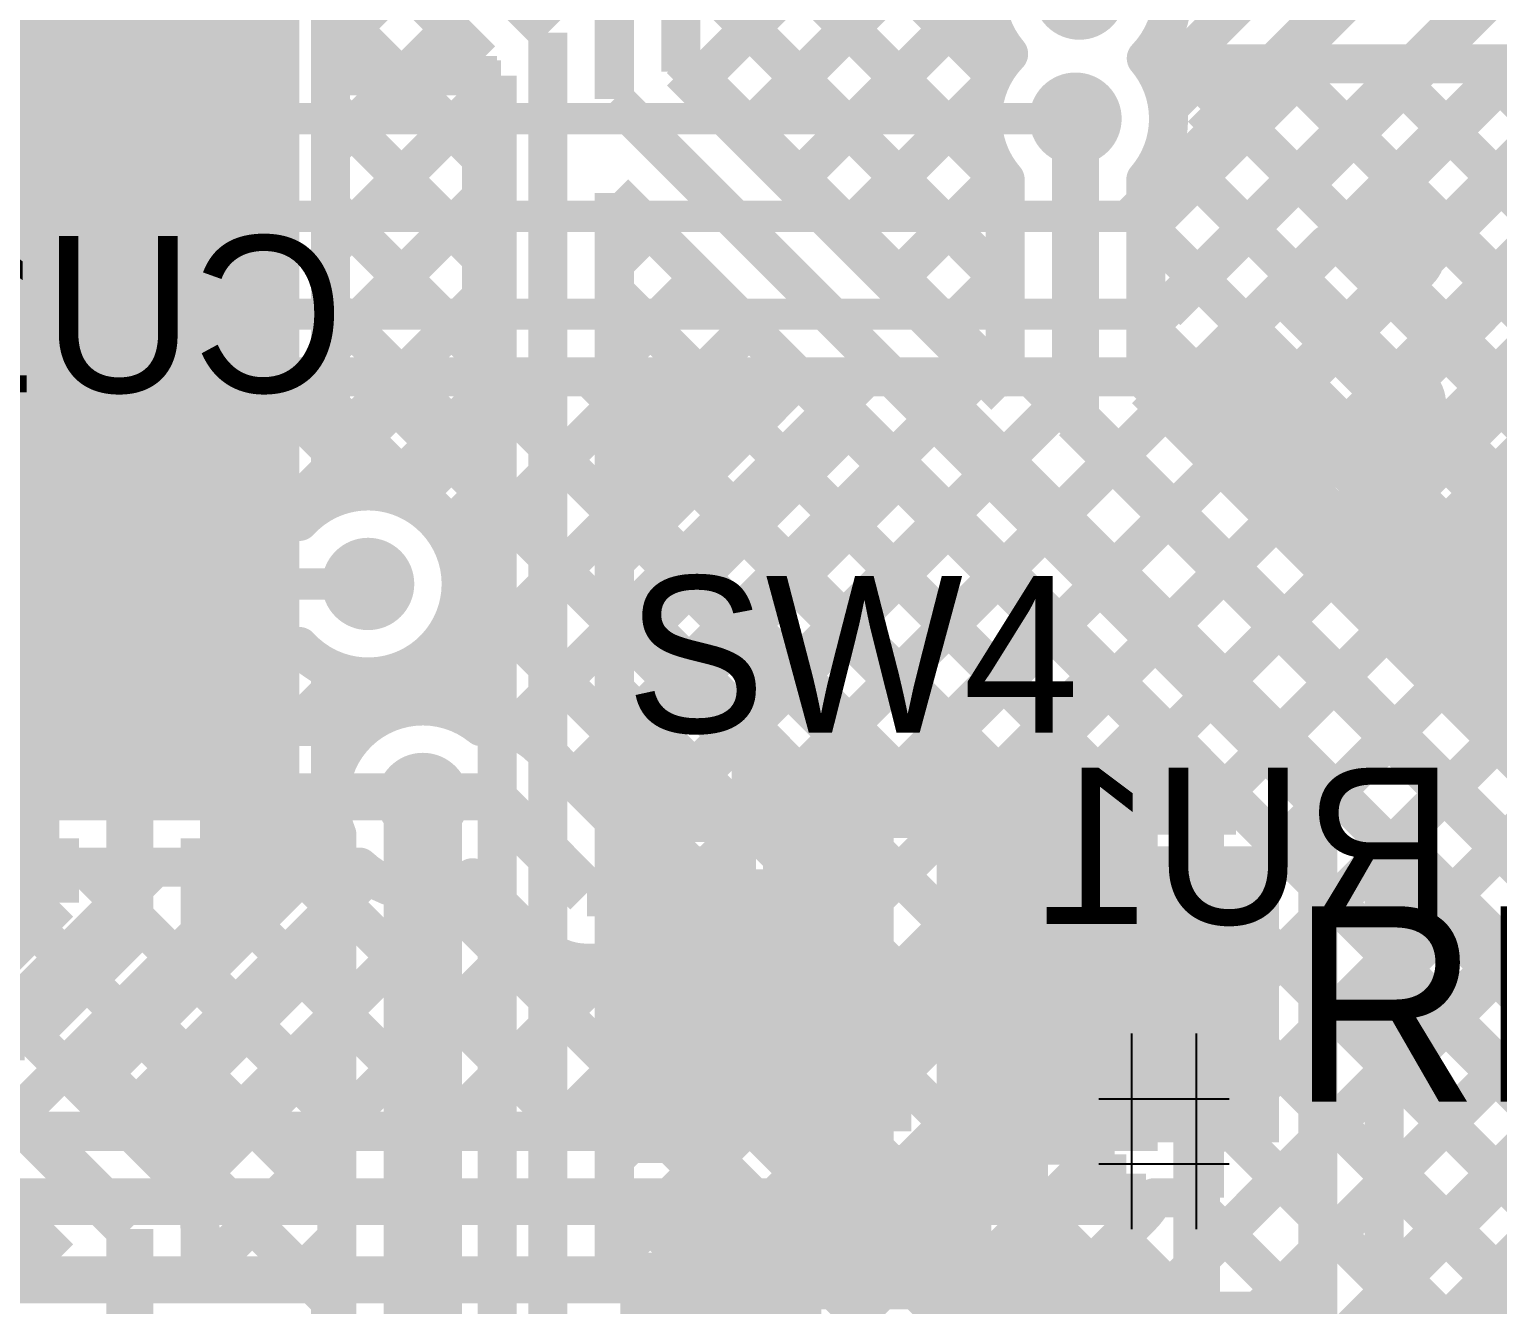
# Model space of a CAD drawing. Header units: millimetres. Extents: x 0.79 to 4.38, y 0.99 to 3.94.
# Drawn here: x 3.2013 to 3.577, y 2.2447 to 2.5708 of the extents above; entities that cross this region are included whole.
import ezdxf

# ---------------------------------------------------------------- set-up
doc = ezdxf.new("R2010")
doc.units = ezdxf.units.MM
doc.header["$MEASUREMENT"] = 0
for name, color, linetype in [('BottomLayer', 5, 'Continuous'), ('BottomOverlay', 54, 'Continuous'), ('BottomPaste', 16, 'Continuous'), ('BottomSolder', 6, 'Continuous'), ('MultiLayer', 9, 'Continuous'), ('TopLayer', 1, 'Continuous'), ('TopOverlay', 2, 'Continuous'), ('TopPaste', 8, 'Continuous'), ('TopSolder', 216, 'Continuous'), ('ViaHoleLayer', 16, 'Continuous')]:
    doc.layers.add(name, color=color, linetype=linetype)

# ---------------------------------------------------------------- blocks, each defined once
blk = doc.blocks.new('49MD_8_000_20_20_20_A_5')
at = {"layer": 'TopLayer'}
blk.add_solid([(0.0688977, -0.0393701), (0.2854331, -0.0393701), (0.0688977, 0.0393701), (0.2854331, 0.0393701)], dxfattribs=at)
at = {"layer": 'TopOverlay', "const_width": 0.01}
for points in [[(0.252, -0.05), (0.252, -0.094)], [(-0.256, -0.094), (0.252, -0.094)]]:
    blk.add_lwpolyline(points, dxfattribs=at)
at = {"layer": 'TopPaste'}
blk.add_solid([(0.0688977, -0.0393701), (0.2854331, -0.0393701), (0.0688977, 0.0393701), (0.2854331, 0.0393701)], dxfattribs=at)
at = {"layer": 'TopSolder'}
blk.add_solid([(0.0648977, -0.0433701), (0.2894331, -0.0433701), (0.0648977, 0.0433701), (0.2894331, 0.0433701)], dxfattribs=at)
blk = doc.blocks.new('B3U_1000P_19')
at = {"layer": 'TopLayer'}
for points in [[(-0.0830708, -0.0338582), (-0.0507874, -0.0338582), (-0.0830708, 0.0338582), (-0.0507874, 0.0338582)], [(0.0507875, -0.0338582), (0.0830709, -0.0338582), (0.0507875, 0.0338582), (0.0830709, 0.0338582)]]:
    blk.add_solid(points, dxfattribs=at)
at = {"layer": 'TopOverlay', "const_width": 0.01}
for points in [[(-0.053, 0.054), (0, 0.054)], [(0, 0.054), (0.052, 0.054)], [(-0.053, -0.054), (0, -0.054)], [(0, -0.054), (0.052, -0.054)]]:
    blk.add_lwpolyline(points, dxfattribs=at)
at = {"layer": 'TopPaste'}
for points in [[(-0.0830708, -0.0338582), (-0.0507874, -0.0338582), (-0.0830708, 0.0338582), (-0.0507874, 0.0338582)], [(0.0507875, -0.0338582), (0.0830709, -0.0338582), (0.0507875, 0.0338582), (0.0830709, 0.0338582)]]:
    blk.add_solid(points, dxfattribs=at)
at = {"layer": 'TopSolder'}
for points in [[(-0.0870708, -0.0378582), (-0.0467874, -0.0378582), (-0.0870708, 0.0378582), (-0.0467874, 0.0378582)], [(0.0467875, -0.0378582), (0.0870709, -0.0378582), (0.0467875, 0.0378582), (0.0870709, 0.0378582)]]:
    blk.add_solid(points, dxfattribs=at)
blk = doc.blocks.new('R__0402_B_22')
at = {"layer": 'BottomLayer'}
for points in [[(-0.0275, 0.0125), (-0.0275, -0.0125), (-0.0095, 0.0125), (-0.0095, -0.0125)], [(0.0095, 0.0125), (0.0095, -0.0125), (0.0275, 0.0125), (0.0275, -0.0125)]]:
    blk.add_solid(points, dxfattribs=at)
at = {"layer": 'BottomOverlay', "const_width": 0.01}
for points in [[(0.034, 0.019), (-0.034, 0.019)], [(-0.034, 0.019), (-0.034, -0.019)], [(0.034, 0.019), (0.034, -0.019)], [(0.034, -0.019), (-0.034, -0.019)]]:
    blk.add_lwpolyline(points, dxfattribs=at)
at = {"layer": 'BottomPaste'}
for points in [[(-0.0275, 0.0125), (-0.0275, -0.0125), (-0.0095, 0.0125), (-0.0095, -0.0125)], [(0.0095, 0.0125), (0.0095, -0.0125), (0.0275, 0.0125), (0.0275, -0.0125)]]:
    blk.add_solid(points, dxfattribs=at)
at = {"layer": 'BottomSolder'}
for points in [[(-0.0315, 0.0165), (-0.0315, -0.0165), (-0.0055, 0.0165), (-0.0055, -0.0165)], [(0.0055, 0.0165), (0.0055, -0.0165), (0.0315, 0.0165), (0.0315, -0.0165)]]:
    blk.add_solid(points, dxfattribs=at)
blk = doc.blocks.new('C___0201_B_32')
at = {"layer": 'BottomLayer'}
for points in [[(-0.0183069, -0.0072834), (-0.0076771, -0.0072834), (-0.0183069, 0.0072834), (-0.0076771, 0.0072834)], [(0.0076773, -0.0072834), (0.0183071, -0.0072834), (0.0076773, 0.0072834), (0.0183071, 0.0072834)]]:
    blk.add_solid(points, dxfattribs=at)
at = {"layer": 'BottomOverlay', "const_width": 0.01}
for points in [[(-0.025, -0.014), (-0.025, 0.014)], [(0.025, 0.014), (-0.025, 0.014)], [(0.025, -0.014), (0.025, 0.014)], [(0.025, -0.014), (-0.025, -0.014)]]:
    blk.add_lwpolyline(points, dxfattribs=at)
at = {"layer": 'BottomPaste'}
for points in [[(-0.0183069, -0.0072834), (-0.0076771, -0.0072834), (-0.0183069, 0.0072834), (-0.0076771, 0.0072834)], [(0.0076773, -0.0072834), (0.0183071, -0.0072834), (0.0076773, 0.0072834), (0.0183071, 0.0072834)]]:
    blk.add_solid(points, dxfattribs=at)
at = {"layer": 'BottomSolder'}
for points in [[(-0.0223069, -0.0112834), (-0.0036771, -0.0112834), (-0.0223069, 0.0112834), (-0.0036771, 0.0112834)], [(0.0036773, -0.0112834), (0.0223071, -0.0112834), (0.0036773, 0.0112834), (0.0223071, 0.0112834)]]:
    blk.add_solid(points, dxfattribs=at)
blk = doc.blocks.new('C__0402_B_34')
at = {"layer": 'BottomLayer'}
for points in [[(-0.0275, 0.0125), (-0.0275, -0.0125), (-0.0095, 0.0125), (-0.0095, -0.0125)], [(0.0095, 0.0125), (0.0095, -0.0125), (0.0275, 0.0125), (0.0275, -0.0125)]]:
    blk.add_solid(points, dxfattribs=at)
at = {"layer": 'BottomOverlay', "const_width": 0.01}
for points in [[(-0.034, -0.0185), (-0.034, 0.019)], [(-0.034, 0.019), (0.034, 0.019)], [(0.034, -0.0185), (0.034, 0.019)], [(-0.034, -0.0185), (0.034, -0.0185)]]:
    blk.add_lwpolyline(points, dxfattribs=at)
at = {"layer": 'BottomPaste'}
for points in [[(-0.0275, 0.0125), (-0.0275, -0.0125), (-0.0095, 0.0125), (-0.0095, -0.0125)], [(0.0095, 0.0125), (0.0095, -0.0125), (0.0275, 0.0125), (0.0275, -0.0125)]]:
    blk.add_solid(points, dxfattribs=at)
at = {"layer": 'BottomSolder'}
for points in [[(-0.0315, 0.0165), (-0.0315, -0.0165), (-0.0055, 0.0165), (-0.0055, -0.0165)], [(0.0055, 0.0165), (0.0055, -0.0165), (0.0315, 0.0165), (0.0315, -0.0165)]]:
    blk.add_solid(points, dxfattribs=at)
blk = doc.blocks.new('LED_SMT_212')
at = {"layer": 'TopLayer'}
for points in [[(-0.06, -0.03), (-0.02, -0.03), (-0.06, 0.03), (-0.02, 0.03)], [(0.02, -0.03), (0.06, -0.03), (0.02, 0.03), (0.06, 0.03)]]:
    blk.add_solid(points, dxfattribs=at)
at = {"layer": 'TopOverlay', "const_width": 0.005}
for points in [[(-0.065, -0.035), (-0.065, 0.035)], [(-0.065, 0.035), (0.065, 0.035)], [(0.065, -0.035), (0.065, 0.035)], [(-0.065, -0.035), (0.065, -0.035)]]:
    blk.add_lwpolyline(points, dxfattribs=at)
at = {"layer": 'TopOverlay'}
blk.add_solid([(0.064, -0.037), (0.1, -0.037), (0.064, 0.037), (0.1, 0.037)], dxfattribs=at)
at = {"layer": 'TopPaste'}
for points in [[(-0.06, -0.03), (-0.02, -0.03), (-0.06, 0.03), (-0.02, 0.03)], [(0.02, -0.03), (0.06, -0.03), (0.02, 0.03), (0.06, 0.03)]]:
    blk.add_solid(points, dxfattribs=at)
at = {"layer": 'TopSolder'}
for points in [[(-0.064, -0.034), (-0.016, -0.034), (-0.064, 0.034), (-0.016, 0.034)], [(0.016, -0.034), (0.064, -0.034), (0.016, 0.034), (0.064, 0.034)]]:
    blk.add_solid(points, dxfattribs=at)

msp = doc.modelspace()

# ---------------------------------------------------------------- linework, layer by layer
at = {"layer": 'BottomLayer'}
for points, const_width in [([(3.4908483, 2.5574664), (3.5574016, 2.6240197)], 0.01), ([(3.4908972, 2.557353), (3.5574016, 2.6238574)], 0.01), ([(3.502, 2.543), (3.5754016, 2.6164016)], 0.012), ([(3.528, 2.533), (3.607, 2.612)], 0.012), ([(3.188, 2.55), (3.24, 2.602)], 0.008), ([(3.4919925, 2.5891266), (3.5073317, 2.5737875)], 0.01), ([(3.5407279, 2.5202721), (3.608706, 2.5882502)], 0.01), ([(3.1910242, 2.531811), (3.2392132, 2.58)], 0.008), ([(3.4881946, 2.5646402), (3.4931895, 2.5596453)], 0.01), ([(3.5790718, 2.558616), (3.602, 2.5356877)], 0.01), ([(3.4245191, 2.378), (3.602, 2.5554809)], 0.01), ([(3.1972374, 2.516811), (3.2284264, 2.548)], 0.008), ([(3.2284264, 2.548), (3.469, 2.548)], 0.008), ([(3.5649296, 2.5444738), (3.602, 2.5074034)], 0.01), ([(3.482, 2.523), (3.502, 2.543)], 0.008), ([(3.493, 2.498), (3.528, 2.533)], 0.008), ([(3.4528034, 2.378), (3.602, 2.5271966)], 0.01), ([(3.5507875, 2.5303317), (3.602, 2.4791191)], 0.01), ([(3.2074384, 2.501811), (3.2286274, 2.523)], 0.008), ([(3.2286274, 2.523), (3.482, 2.523)], 0.008), ([(3.3927348, 2.3745), (3.5344178, 2.516183)], 0.01), ([(3.5359728, 2.516862), (3.602, 2.4508348)], 0.01), ([(3.5043276, 2.4867002), (3.5334827, 2.5158553)], 0.01), ([(3.521089, 2.5034616), (3.602, 2.4225505)], 0.01), ([(2.9555514, 2.501811), (3.2074384, 2.501811)], 0.008), ([(3.4810877, 2.378), (3.602, 2.4989123)], 0.01), ([(3.2140445, 2.486811), (3.2252335, 2.498)], 0.008), ([(3.2252335, 2.498), (3.493, 2.498)], 0.008), ([(3.5069468, 2.4893194), (3.602, 2.3942662)], 0.01), ([(2.972811, 2.486811), (3.2140445, 2.486811)], 0.008), ([(3.2099989, 2.4463228), (3.2456761, 2.482)], 0.01), ([(3.2253721, 2.4755112), (3.2318609, 2.482)], 0.01), ([(3.2316421, 2.4817812), (3.2684232, 2.445)], 0.01), ([(3.2318609, 2.482), (3.493, 2.482)], 0.01), ([(3.2382832, 2.4463228), (3.2739604, 2.482)], 0.01), ([(3.2597075, 2.482), (3.2889141, 2.4527934)], 0.01), ([(3.2652447, 2.445), (3.3022447, 2.482)], 0.01), ([(3.2879918, 2.482), (3.3954918, 2.3745)], 0.01), ([(3.2987667, 2.4502377), (3.330529, 2.482)], 0.01), ([(3.3028919, 2.3977943), (3.3870976, 2.482)], 0.01), ([(3.3111949, 2.4343816), (3.3588133, 2.482)], 0.01), ([(3.3162761, 2.482), (3.422, 2.3762761)], 0.01), ([(3.325058, 2.3916761), (3.4153819, 2.482)], 0.01), ([(3.340561, 2.3788948), (3.4436662, 2.482)], 0.01), ([(3.3445604, 2.482), (3.4485604, 2.378)], 0.01), ([(3.3579505, 2.368), (3.4719505, 2.482)], 0.01), ([(3.3728447, 2.482), (3.4768447, 2.378)], 0.01), ([(3.401129, 2.482), (3.602, 2.281129)], 0.01), ([(3.4294133, 2.482), (3.602, 2.3094133)], 0.01), ([(3.4576976, 2.482), (3.602, 2.3376976)], 0.01), ([(3.4859819, 2.482), (3.602, 2.3659819)], 0.01), ([(3.1068161, 2.470811), (3.2140445, 2.470811)], 0.01), ([(3.1279745, 2.3925827), (3.2062028, 2.470811)], 0.01), ([(3.129475, 2.470811), (3.2077033, 2.3925827)], 0.01), ([(3.1577593, 2.470811), (3.2077165, 2.4208538)], 0.01), ([(3.1860436, 2.470811), (3.2105318, 2.4463228)], 0.01), ([(3.2143254, 2.4708135), (3.2388161, 2.4463228)], 0.01), ([(3.502, 2.370628), (3.602, 2.470628)], 0.01), ([(3.178992, 2.454992), (3.227, 2.454992)], 0.02), ([(3.2077165, 2.4440404), (3.2099989, 2.4463228)], 0.01), ([(3.2077165, 2.4463228), (3.2462835, 2.4463228)], 0.01), ([(3.2077165, 2.4116928), (3.2077165, 2.4463228)], 0.01), ([(3.2462835, 2.4450001), (3.2540001, 2.4450001)], 0.01), ([(3.2540567, 2.445), (3.2703658, 2.445)], 0.01), ([(3.1562588, 2.3925827), (3.2077165, 2.4440404)], 0.01), ([(3.502, 2.3423437), (3.602, 2.4423437)], 0.01), ([(3.3117934, 2.4299141), (3.3737075, 2.368)], 0.01), ([(3.227, 2.4290001), (3.2540001, 2.4290001)], 0.008), ([(3.2540001, 2.4290001), (3.2540002, 2.429)], 0.008), ([(3.2540002, 2.429), (3.288, 2.429)], 0.008), ([(3.1845431, 2.3925827), (3.2077165, 2.4157561)], 0.01), ([(3.2077165, 2.4116928), (3.2462835, 2.4116928)], 0.01), ([(3.2128274, 2.3925827), (3.2319375, 2.4116928)], 0.01), ([(3.2168775, 2.4116928), (3.2359876, 2.3925827)], 0.01), ([(3.2411117, 2.3925827), (3.261529, 2.413)], 0.01), ([(3.2451618, 2.4116928), (3.2642719, 2.3925827)], 0.01), ([(3.2462835, 2.4130001), (3.2539436, 2.4130001)], 0.01), ([(3.2540002, 2.413), (3.2703658, 2.413)], 0.01), ([(3.502, 2.3140594), (3.602, 2.4140594)], 0.01), ([(3.2775192, 2.4076197), (3.2903645, 2.3947744)], 0.01), ([(3.3029533, 2.4104699), (3.3209018, 2.3925214)], 0.01), ([(3.269396, 2.3925827), (3.2826184, 2.4058051)], 0.01), ([(3.0838543, 2.3925827), (3.2871122, 2.3925827)], 0.01), ([(3.3321689, 2.3872869), (3.3514558, 2.368)], 0.01), ([(3.502, 2.2857751), (3.602, 2.3857751)], 0.01), ([(3.422, 2.378), (3.502, 2.378)], 0.01), ([(3.422, 2.3754809), (3.4245191, 2.378)], 0.01), ([(3.422, 2.3745), (3.422, 2.378)], 0.01), ([(3.502, 2.272), (3.502, 2.378)], 0.01), ([(3.0593543, 2.3745827), (3.3194173, 2.3745827)], 0.012), ([(3.3194173, 2.3745827), (3.344, 2.35)], 0.012), ([(3.3885, 2.3745), (3.422, 2.3745)], 0.01), ([(3.3885, 2.3702652), (3.3927348, 2.3745)], 0.01), ([(3.3885, 2.368), (3.3885, 2.3745)], 0.01), ([(3.422, 2.3745), (3.4255, 2.3745)], 0.01), ([(3.3862348, 2.368), (3.3885, 2.3702652)], 0.01), ([(3.3514558, 2.368), (3.3885, 2.368)], 0.01), ([(3.1258878, 2.3565827), (3.2857642, 2.3565827)], 0.01), ([(3.1305661, 2.3565827), (3.1981488, 2.289)], 0.01), ([(3.1408624, 2.2923334), (3.2051117, 2.3565827)], 0.01), ([(3.1588504, 2.3565827), (3.2264331, 2.289)], 0.01), ([(3.1658133, 2.289), (3.233396, 2.3565827)], 0.01), ([(3.1871347, 2.3565827), (3.2547174, 2.289)], 0.01), ([(3.1940976, 2.289), (3.2616803, 2.3565827)], 0.01), ([(3.215419, 2.3565827), (3.2830017, 2.289)], 0.01), ([(3.2223819, 2.289), (3.2880705, 2.3546886)], 0.01), ([(3.2437033, 2.3565827), (3.311286, 2.289)], 0.01), ([(3.2719876, 2.3565827), (3.3395703, 2.289)], 0.01), ([(3.4385, 2.1939908), (3.602, 2.3574908)], 0.01), ([(3.2506662, 2.289), (3.3151052, 2.353439)], 0.01), ([(3.3062781, 2.3505765), (3.3678546, 2.289)], 0.01), ([(3.3146911, 2.3538531), (3.3312484, 2.3372958)], 0.01), ([(3.344, 2.35), (3.4095, 2.35)], 0.012), ([(3.4465, 2.35), (3.467, 2.35)], 0.012), ([(3.467, 2.35), (3.473, 2.344)], 0.012), ([(3.502, 2.3528447), (3.602, 2.2528447)], 0.01), ([(3.473, 2.325), (3.473, 2.344)], 0.012), ([(3.2789505, 2.289), (3.3292473, 2.3392968)], 0.01), ([(3.3072348, 2.289), (3.3502348, 2.332)], 0.01), ([(3.3355191, 2.289), (3.3785191, 2.332)], 0.01), ([(3.344, 2.332), (3.3885, 2.332)], 0.01), ([(3.3531389, 2.332), (3.3961389, 2.289)], 0.01), ([(3.3814232, 2.332), (3.422, 2.2914232)], 0.01), ([(3.3885, 2.3255), (3.3885, 2.332)], 0.01), ([(3.3670709, 2.3099291), (3.3670709, 2.324)], 0.025), ([(3.401453, 2.1286595), (3.602, 2.3292065)], 0.01), ([(3.3638034, 2.289), (3.4003034, 2.3255)], 0.01), ([(3.3885, 2.3255), (3.422, 2.3255)], 0.01), ([(3.4162075, 2.3255), (3.422, 2.3197075)], 0.01), ([(3.422, 2.289), (3.422, 2.3255)], 0.01), ([(3.473, 2.307), (3.473, 2.325)], 0.012), ([(3.502, 2.3245604), (3.602, 2.2245604)], 0.01), ([(3.3670709, 2.3099291), (3.378, 2.299)], 0.025), ([(3.3920877, 2.289), (3.422, 2.3189123)], 0.01), ([(3.378, 2.299), (3.4095, 2.299)], 0.025), ([(3.465, 2.299), (3.473, 2.307)], 0.012), ([(3.473, 2.28), (3.473, 2.307)], 0.012), ([(3.4155952, 2.1145174), (3.602, 2.3009222)], 0.01), ([(3.4465, 2.299), (3.465, 2.299)], 0.012), ([(3.502, 2.2962761), (3.602, 2.1962761)], 0.01), ([(3.1441959, 2.289), (3.422, 2.289)], 0.01), ([(3.464, 2.271), (3.473, 2.28)], 0.012), ([(3.1367401, 2.271), (3.464, 2.271)], 0.012), ([(3.4295046, 2.1001425), (3.602, 2.2726379)], 0.01), ([(3.4891245, 2.272), (3.502, 2.272)], 0.01), ([(3.4979918, 2.272), (3.602, 2.1679918)], 0.01), ([(3.4767516, 2.2582958), (3.4857042, 2.2672484)], 0.01), ([(3.4800817, 2.2616259), (3.5920766, 2.1496309)], 0.01), ([(3.4295542, 2.253), (3.464, 2.253)], 0.01), ([(3.4321389, 2.253), (3.5615132, 2.1236258)], 0.01), ([(3.4342159, 2.2462753), (3.4409406, 2.253)], 0.01), ([(3.4385, 2.2222751), (3.4704018, 2.2541769)], 0.01), ([(3.4604232, 2.253), (3.5748064, 2.1386168)], 0.01), ([(3.1235827, 2.251), (3.4060984, 2.251)], 0.012), ([(3.4060984, 2.251), (3.4175, 2.2395984)], 0.012), ([(3.4175, 2.214), (3.4175, 2.2395984)], 0.012)]:
    msp.add_lwpolyline(points, dxfattribs=dict(at, const_width=const_width))
for points, const_width in [([(3.4640945, 2.58, 1), (3.4759055, 2.58, 1)], 0.011811), ([(3.4846185, 2.5634494, 1), (3.4896185, 2.5634494, 1)], 0.005), ([(3.4846185, 2.5634494, 1), (3.4896185, 2.5634494, 1)], 0.005), ([(3.4883972, 2.557353, 1), (3.4933972, 2.557353, 1)], 0.005), ([(3.4630945, 2.548, 1), (3.4749055, 2.548, 1)], 0.011811), ([(3.5382279, 2.5202721, 1), (3.5432279, 2.5202721, 1)], 0.005), ([(3.5460945, 2.514, 1), (3.5579055, 2.514, 1)], 0.011811), ([(3.5309827, 2.5158553, 1), (3.5359827, 2.5158553, 1)], 0.005), ([(3.5018137, 2.4866863, 1), (3.5068137, 2.4866863, 1)], 0.005), ([(3.5018276, 2.4867002, 1), (3.5068276, 2.4867002, 1)], 0.005), ([(3.4905, 2.482, 1), (3.4955, 2.482, 1)], 0.005), ([(3.4905, 2.482, 1), (3.4955, 2.482, 1)], 0.005), ([(3.5460945, 2.475, 1), (3.5579055, 2.475, 1)], 0.011811), ([(3.2228582, 2.4754973, 1), (3.2278582, 2.4754973, 1)], 0.005), ([(3.2228721, 2.4755112, 1), (3.2278721, 2.4755112, 1)], 0.005), ([(3.2115445, 2.470811, 1), (3.2165445, 2.470811, 1)], 0.005), ([(3.2115445, 2.470811, 1), (3.2165445, 2.470811, 1)], 0.005), ([(3.2678658, 2.445, 1), (3.2728658, 2.445, 1)], 0.005), ([(3.5460945, 2.435, 1), (3.5579055, 2.435, 1)], 0.011811), ([(3.2820945, 2.429, 1), (3.2939055, 2.429, 1)], 0.011811), ([(3.309311, 2.429, 1), (3.314311, 2.429, 1)], 0.005), ([(3.309311, 2.429, 1), (3.314311, 2.429, 1)], 0.005), ([(3.2678658, 2.413, 1), (3.2728658, 2.413, 1)], 0.005), ([(3.2846122, 2.3925827, 1), (3.2896122, 2.3925827, 1)], 0.005), ([(3.3143878, 2.3925827, 1), (3.3193878, 2.3925827, 1)], 0.005), ([(3.3169173, 2.3925827, 1), (3.3219173, 2.3925827, 1)], 0.005), ([(3.3169173, 2.3925827, 1), (3.3219173, 2.3925827, 1)], 0.005), ([(3.3296452, 2.3873106, 1), (3.3346452, 2.3873106, 1)], 0.005), ([(3.3296689, 2.3872869, 1), (3.3346689, 2.3872869, 1)], 0.005), ([(3.2960945, 2.374, 1), (3.3079055, 2.374, 1)], 0.011811), ([(3.2832642, 2.3565827, 1), (3.2882642, 2.3565827, 1)], 0.005), ([(3.3121911, 2.3538531, 1), (3.3171911, 2.3538531, 1)], 0.005), ([(3.3287484, 2.3372958, 1), (3.3337484, 2.3372958, 1)], 0.005), ([(3.3287721, 2.3372721, 1), (3.3337721, 2.3372721, 1)], 0.005), ([(3.3415, 2.332, 1), (3.3465, 2.332, 1)], 0.005), ([(3.3415, 2.332, 1), (3.3465, 2.332, 1)], 0.005), ([(3.4670945, 2.325, 1), (3.4789055, 2.325, 1)], 0.011811), ([(3.3611654, 2.324, 1), (3.3729764, 2.324, 1)], 0.011811), ([(3.4866245, 2.272, 1), (3.4916245, 2.272, 1)], 0.005), ([(3.4866245, 2.272, 1), (3.4916245, 2.272, 1)], 0.005), ([(3.4832042, 2.2672484, 1), (3.4882042, 2.2672484, 1)], 0.005), ([(3.4832279, 2.2672721, 1), (3.4882279, 2.2672721, 1)], 0.005), ([(3.4742279, 2.2582721, 1), (3.4792279, 2.2582721, 1)], 0.005), ([(3.4742516, 2.2582958, 1), (3.4792516, 2.2582958, 1)], 0.005), ([(3.4615, 2.253, 1), (3.4665, 2.253, 1)], 0.005), ([(3.4615, 2.253, 1), (3.4665, 2.253, 1)], 0.005), ([(3.4277042, 2.25235, 1), (3.4327042, 2.25235, 1)], 0.005), ([(3.4277279, 2.2523263, 1), (3.4327279, 2.2523263, 1)], 0.005)]:
    msp.add_lwpolyline(points, format="xyb", close=True, dxfattribs=dict(at, const_width=const_width))
at = {"layer": 'BottomLayer', "const_width": 0.01}
for points in [[(3.493811, 2.58, -0.1945326859442648), (3.4871185, 2.5634494)], [(3.4871185, 2.5634494, -0.07573883022558574), (3.4908972, 2.557353)], [(3.5407279, 2.5202721, -0.1195354310987354), (3.5334827, 2.5158553)], [(3.5043276, 2.4867002, -0.1992309445672491), (3.493, 2.482)], [(3.5043137, 2.4866863, -0.198912367379658), (3.493, 2.482)], [(3.2253721, 2.4755112, -0.1992309445672064), (3.2140445, 2.470811)], [(3.2253582, 2.4754973, -0.198912367379658), (3.2140445, 2.470811)], [(3.2703658, 2.445, -0.6858788548727359), (3.311811, 2.429)], [(3.311811, 2.429, -0.6858788548727359), (3.2703658, 2.413)], [(3.2871122, 2.3925827, -0.3511798497030132), (3.3168878, 2.3925827)], [(3.3194173, 2.3925827, -0.1993962998916159), (3.3321689, 2.3872869)], [(3.3194173, 2.3925827, -0.198912367379658), (3.3321452, 2.3873106)], [(3.3146911, 2.3538531, -0.3404145717540005), (3.2857642, 2.3565827)], [(3.344, 2.332, -0.1993962998916159), (3.3312484, 2.3372958)], [(3.344, 2.332, -0.198912367379658), (3.3312721, 2.3372721)], [(3.4891245, 2.272, -0.08185862246121718), (3.4857042, 2.2672484)], [(3.4891245, 2.272, -0.08139005044587642), (3.4857279, 2.2672721)], [(3.4767516, 2.2582958, -0.1993962998916122), (3.464, 2.253)], [(3.4767279, 2.2582721, -0.198912367379658), (3.464, 2.253)], [(3.4302042, 2.25235, -0.199396299891612), (3.4355, 2.2395984)], [(3.4302279, 2.2523263, -0.198912367379658), (3.4355, 2.2395984)]]:
    msp.add_lwpolyline(points, format="xyb", dxfattribs=at)
at = {"layer": 'BottomLayer'}
msp.add_solid([(3.434, 2.284), (3.49, 2.284), (3.434, 2.366), (3.49, 2.366)], dxfattribs=at)
at = {"layer": 'BottomOverlay'}
for p, q in [((3.4833306, 2.314), (3.4833306, 2.2640162)), ((3.4999919, 2.2640162), (3.4999919, 2.314)), ((3.475, 2.2973387), (3.5083226, 2.2973387)), ((3.475, 2.2806774), (3.4999919, 2.2806774)), ((3.4999919, 2.2806774), (3.5083226, 2.2806774))]:
    msp.add_line(p, q, dxfattribs=at)
at = {"layer": 'MultiLayer', "const_width": 0.011811}
for points in [[(3.4640945, 2.58, 1), (3.4759055, 2.58, 1)], [(3.4630945, 2.548, 1), (3.4749055, 2.548, 1)], [(3.5460945, 2.514, 1), (3.5579055, 2.514, 1)], [(3.5460945, 2.475, 1), (3.5579055, 2.475, 1)], [(3.5460945, 2.435, 1), (3.5579055, 2.435, 1)], [(3.2820945, 2.429, 1), (3.2939055, 2.429, 1)], [(3.2960945, 2.374, 1), (3.3079055, 2.374, 1)], [(3.4670945, 2.325, 1), (3.4789055, 2.325, 1)], [(3.3611654, 2.324, 1), (3.3729764, 2.324, 1)]]:
    msp.add_lwpolyline(points, format="xyb", close=True, dxfattribs=at)
at = {"layer": 'TopLayer'}
for points, const_width in [([(3.5810907, 2.3846681), (3.9708062, 2.7743836)], 0.01), ([(3.3713136, 2.556728), (3.5465039, 2.7319183)], 0.01), ([(3.3840415, 2.5440001), (3.5465039, 2.7064625)], 0.01), ([(3.3059119, 2.7016662), (3.4481246, 2.5594535)], 0.01), ([(3.3049119, 2.6772104), (3.451, 2.5311223)], 0.01), ([(3.3049119, 2.6517546), (3.451, 2.5056665)], 0.01), ([(3.277, 2.627), (3.334, 2.57)], 0.01), ([(3.2783701, 2.6015883), (3.317, 2.5629584)], 0.01), ([(3.2783701, 2.4507768), (3.2783701, 2.6015883)], 0.01), ([(3.2783701, 2.5656077), (3.2963604, 2.583598)], 0.01), ([(3.3967694, 2.5312722), (3.4461994, 2.5807022)], 0.01), ([(3.2783701, 2.5764732), (3.317, 2.5378433)], 0.01), ([(3.351, 2.553), (3.351, 2.5770416)], 0.01), ([(3.368, 2.5600416), (3.368, 2.5770416)], 0.01), ([(3.2783701, 2.5401519), (3.3090883, 2.5708701)], 0.01), ([(3.334, 2.201), (3.334, 2.57)], 0.01), ([(3.317, 2.3924923), (3.317, 2.5629584)], 0.01), ([(3.368, 2.5632107), (3.451, 2.4802107)], 0.01), ([(3.487, 2.5196796), (3.5293204, 2.562)], 0.01), ([(3.487, 2.4942238), (3.5547762, 2.562)], 0.01), ([(3.4882604, 2.562), (3.7325039, 2.562)], 0.01), ([(3.4919954, 2.4737634), (3.580232, 2.562)], 0.01), ([(3.4926478, 2.5507832), (3.5038646, 2.562)], 0.01), ([(3.4964897, 2.562), (3.698832, 2.3596577)], 0.01), ([(3.5047233, 2.4610355), (3.6056878, 2.562)], 0.01), ([(3.5174512, 2.4483076), (3.6311436, 2.562)], 0.01), ([(3.5219455, 2.562), (3.7137259, 2.3702196)], 0.01), ([(3.5301791, 2.4355797), (3.6565994, 2.562)], 0.01), ([(3.542907, 2.4228518), (3.6820552, 2.562)], 0.01), ([(3.5474013, 2.562), (3.7854013, 2.324)], 0.01), ([(3.5556349, 2.4101239), (3.707511, 2.562)], 0.01), ([(3.5683628, 2.397396), (3.7329729, 2.5620061)], 0.01), ([(3.5728571, 2.562), (3.8108571, 2.324)], 0.01), ([(3.368, 2.5600416), (3.451, 2.4770416)], 0.01), ([(3.4094973, 2.5185443), (3.4463754, 2.5554224)], 0.01), ([(3.2783701, 2.5146961), (3.317, 2.553326)], 0.01), ([(3.2783701, 2.5510174), (3.317, 2.5123875)], 0.01), ([(3.351, 2.553), (3.531, 2.373)], 0.01), ([(3.469, 2.471303), (3.469, 2.539)], 0.012), ([(3.4918227, 2.5412112), (3.6990832, 2.3339507)], 0.01), ([(3.4222252, 2.5058164), (3.4500247, 2.5336159)], 0.01), ([(3.451, 2.4770416), (3.451, 2.5324127)], 0.01), ([(3.487, 2.4787588), (3.487, 2.5324127)], 0.01), ([(3.2783701, 2.4892403), (3.317, 2.5278702)], 0.01), ([(3.351, 2.5289584), (3.5101001, 2.3698583)], 0.01), ([(3.351, 2.253), (3.351, 2.5289584)], 0.01), ([(3.2783701, 2.5255616), (3.317, 2.4869317)], 0.01), ([(3.351, 2.5109586), (3.3599999, 2.5199585)], 0.01), ([(3.487, 2.5205781), (3.7090821, 2.298496)], 0.01), ([(3.4349531, 2.4930885), (3.451, 2.5091354)], 0.01), ([(3.351, 2.4855028), (3.3727278, 2.5072306)], 0.01), ([(3.2783701, 2.4637845), (3.317, 2.5024144)], 0.01), ([(3.351, 2.5038433), (3.484985, 2.3698583)], 0.01), ([(3.2783701, 2.5001058), (3.317, 2.4614759)], 0.01), ([(3.351, 2.460047), (3.3854557, 2.4945027)], 0.01), ([(3.487, 2.4951223), (3.6836263, 2.298496)], 0.01), ([(3.447681, 2.4803606), (3.451, 2.4836796)], 0.01), ([(3.351, 2.4345912), (3.3981836, 2.4817748)], 0.01), ([(3.351, 2.4783875), (3.4727874, 2.3566001)], 0.01), ([(3.487, 2.4787588), (3.6672628, 2.298496)], 0.01), ([(3.2783701, 2.47465), (3.317, 2.4360201)], 0.01), ([(3.2924356, 2.4523942), (3.317, 2.4769586)], 0.01), ([(3.469, 2.471303), (3.659807, 2.280496)], 0.012), ([(3.351, 2.4091354), (3.4109115, 2.4690469)], 0.01), ([(3.351, 2.3836796), (3.4236394, 2.456319)], 0.01), ([(3.351, 2.4529317), (3.4593922, 2.3445395)], 0.01), ([(3.3077691, 2.4422719), (3.317, 2.4515028)], 0.01), ([(3.351, 2.3582238), (3.4363673, 2.4435911)], 0.01), ([(3.227, 2.34), (3.227, 2.439)], 0.012), ([(3.227, 2.439), (3.2280001, 2.4400001)], 0.008), ([(3.351, 2.332768), (3.4490952, 2.4308632)], 0.01), ([(3.2280001, 2.4290001), (3.2879999, 2.4290001)], 0.008), ([(3.2879999, 2.4290001), (3.288, 2.429)], 0.008), ([(3.30929, 2.418337), (3.317, 2.426047)], 0.01), ([(3.351, 2.4274759), (3.4495199, 2.328956)], 0.01), ([(3.309269, 2.4182953), (3.317, 2.4105643)], 0.01), ([(3.351, 2.3073122), (3.4618231, 2.4181353)], 0.01), ([(3.2783701, 2.3874171), (3.298663, 2.40771)], 0.01), ([(3.2783701, 2.3769311), (3.2783701, 2.4072232)], 0.01), ([(3.2956553, 2.4064532), (3.3044209, 2.3976876)], 0.01), ([(3.351, 2.2818564), (3.474551, 2.4054074)], 0.01), ([(3.3120124, 2.3956036), (3.317, 2.4005912)], 0.01), ([(3.351, 2.4020201), (3.4727874, 2.2802327)], 0.01), ([(3.2783701, 2.3982826), (3.2854926, 2.3911601)], 0.01), ([(3.351, 2.2564006), (3.4872789, 2.3926795)], 0.01), ([(3.302, 2.226), (3.302, 2.374)], 0.02), ([(3.4899135, 2.3698583), (3.5000068, 2.3799516)], 0.01), ([(3.351, 2.3765643), (3.482, 2.2455643)], 0.01), ([(3.2783701, 2.3638977), (3.2783701, 2.3710689)], 0.01), ([(3.4727874, 2.3698583), (3.5101001, 2.3698583)], 0.01), ([(3.4727874, 2.3488101), (3.4727874, 2.3698583)], 0.01), ([(3.531, 2.005), (3.531, 2.373)], 0.01), ([(3.548, 2.3668472), (3.6470554, 2.2677918)], 0.01), ([(3.548, 2.0216722), (3.548, 2.3668472)], 0.01), ([(3.1711989, 2.3311575), (3.2039391, 2.3638977)], 0.01), ([(3.1756299, 2.3638977), (3.209, 2.3638977)], 0.01), ([(3.185476, 2.3638977), (3.205459, 2.3439148)], 0.01), ([(3.209, 2.3474558), (3.209, 2.3638977)], 0.01), ([(3.2164323, 2.3000235), (3.28, 2.3635912)], 0.01), ([(3.245, 2.3638977), (3.2783701, 2.3638977)], 0.01), ([(3.245, 2.354047), (3.2548507, 2.3638977)], 0.01), ([(3.245, 2.34), (3.245, 2.3638977)], 0.01), ([(3.2618434, 2.3638977), (3.28, 2.3457411)], 0.01), ([(3.28, 2.2351084), (3.28, 2.3648916)], 0.01), ([(3.548, 2.3515774), (3.5556349, 2.3592123)], 0.01), ([(3.245, 2.3552853), (3.28, 2.3202853)], 0.01), ([(3.548, 2.3577549), (3.8737549, 2.032)], 0.01), ([(3.351, 2.3511085), (3.482, 2.2201085)], 0.01), ([(3.468422, 2.3483668), (3.4727874, 2.3527322)], 0.01), ([(3.1927017, 2.3311575), (3.209, 2.3474558)], 0.01), ([(3.548, 2.3261216), (3.5683628, 2.3464844)], 0.01), ([(3.2001575, 2.3131575), (3.227, 2.34)], 0.012), ([(3.2291602, 2.2872956), (3.28, 2.3381354)], 0.01), ([(3.2430257, 2.3318038), (3.28, 2.2948295)], 0.01), ([(3.548, 2.3006658), (3.5810907, 2.3337565)], 0.01), ([(3.548, 2.3322991), (3.7322991, 2.148)], 0.01), ([(3.3670709, 2.2809291), (3.3670709, 2.324)], 0.025), ([(3.3730552, 2.253), (3.4496332, 2.329578)], 0.01), ([(3.2144558, 2.302), (3.2397042, 2.3272484)], 0.01), ([(3.351, 2.3256527), (3.482, 2.1946527)], 0.01), ([(3.473, 2.325), (3.474, 2.324)], 0.012), ([(3.474, 2.324), (3.5009292, 2.324)], 0.012), ([(3.5, 2.3230708), (3.5009292, 2.324)], 0.012), ([(3.5, 1.977), (3.5, 2.3230708)], 0.012), ([(3.548, 2.27521), (3.5938186, 2.3210286)], 0.01), ([(3.2309148, 2.318459), (3.28, 2.2693737)], 0.01), ([(3.0593543, 2.3131575), (3.2001575, 2.3131575)], 0.012), ([(3.2417035, 2.2743831), (3.28, 2.3126796)], 0.01), ([(3.398511, 2.253), (3.4549646, 2.3094536)], 0.01), ([(3.2181869, 2.3057311), (3.2738155, 2.2501024)], 0.01), ([(3.548, 2.2497542), (3.6065465, 2.3083007)], 0.01), ([(3.548, 2.3068433), (3.7068433, 2.148)], 0.01), ([(3.2144558, 2.302), (3.2397042, 2.2767516)], 0.01), ([(3.351, 2.3001969), (3.3981969, 2.253)], 0.01), ([(3.412, 2.2410332), (3.4721703, 2.3012035)], 0.01), ([(3.4727874, 2.2781417), (3.4727874, 2.3011899)], 0.01), ([(3.0593543, 2.2934725), (3.1975275, 2.2934725)], 0.012), ([(3.1975275, 2.2934725), (3.227, 2.264)], 0.012), ([(3.548, 2.2242984), (3.6192744, 2.2955728)], 0.01), ([(3.245, 2.2522238), (3.28, 2.2872238)], 0.01), ([(3.3670709, 2.2809291), (3.3845, 2.2635)], 0.025), ([(3.548, 2.2813875), (3.6813875, 2.148)], 0.01), ([(3.172078, 2.2754725), (3.1974481, 2.2501024)], 0.01), ([(3.1900717, 2.2754725), (3.209, 2.2565442)], 0.01), ([(3.412, 2.2155774), (3.4745643, 2.2781417)], 0.01), ([(3.4727874, 2.2781417), (3.482, 2.2781417)], 0.01), ([(3.4748784, 2.2781417), (3.482, 2.2710201)], 0.01), ([(3.482, 1.9925873), (3.482, 2.2781417)], 0.01), ([(3.351, 2.2747411), (3.3727411, 2.253)], 0.01), ([(3.3845, 2.2635), (3.4475, 2.2635)], 0.025), ([(3.4475, 2.2635), (3.46, 2.251)], 0.025), ([(3.227, 2.1199921), (3.227, 2.264)], 0.012), ([(3.191967, 2.2501024), (3.2037044, 2.2618398)], 0.01), ([(3.245, 2.2501024), (3.245, 2.264)], 0.01), ([(3.2683344, 2.2501024), (3.28, 2.261768)], 0.01), ([(3.412, 2.1901216), (3.482, 2.2601216)], 0.01), ([(3.46, 2.215), (3.46, 2.251)], 0.025), ([(3.209, 2.2501024), (3.209, 2.2565442)], 0.01), ([(3.245, 2.2534621), (3.2483597, 2.2501024)], 0.01), ([(3.351, 2.253), (3.412, 2.253)], 0.01), ([(3.412, 2.169), (3.412, 2.253)], 0.01), ([(3.548, 2.2559317), (3.6559317, 2.148)], 0.01), ([(3.1756299, 2.2501024), (3.209, 2.2501024)], 0.01), ([(3.245, 2.2501024), (3.2783701, 2.2501024)], 0.01), ([(3.2738155, 2.2501024), (3.2783701, 2.2455478)], 0.01), ([(3.2783701, 2.2289311), (3.2783701, 2.2501024)], 0.01)]:
    msp.add_lwpolyline(points, dxfattribs=dict(at, const_width=const_width))
at = {"layer": 'TopLayer', "const_width": 0.01}
for points in [[(3.4518815, 2.5645506, -0.9271869096610595), (3.4855873, 2.598)], [(3.451, 2.5324127, -0.3885016786773654), (3.4518815, 2.5645506)], [(3.4882604, 2.562, -0.1584409233208325), (3.492811, 2.548)], [(3.492811, 2.548, -0.180339597695785), (3.487, 2.5324127)], [(3.2783701, 2.4507768, -0.542139371715652), (3.311811, 2.429)], [(3.311811, 2.429, -0.542139371715652), (3.2783701, 2.4072232)], [(3.2783701, 2.3769311, -0.5889051142851033), (3.317, 2.3924923)], [(3.28, 2.3648916, -0.06738192755018918), (3.2783701, 2.3710689)], [(3.4727874, 2.3011899, -0.9911108604026186), (3.4727874, 2.3488101)], [(3.245, 2.34, -0.1993962998916159), (3.2397042, 2.3272484)], [(3.245, 2.34, -0.198912367379658), (3.2397279, 2.3272721)], [(3.2397042, 2.2767516, -0.1993962998915854), (3.245, 2.264)], [(3.2397279, 2.2767279, -0.198912367379658), (3.245, 2.264)]]:
    msp.add_lwpolyline(points, format="xyb", dxfattribs=at)
at = {"layer": 'TopLayer'}
for points, const_width in [([(3.4640945, 2.58, 1), (3.4759055, 2.58, 1)], 0.011811), ([(3.4493815, 2.5645506, 1), (3.4543815, 2.5645506, 1)], 0.005), ([(3.4493815, 2.5645506, 1), (3.4543815, 2.5645506, 1)], 0.005), ([(3.4857604, 2.562, 1), (3.4907604, 2.562, 1)], 0.005), ([(3.4630945, 2.548, 1), (3.4749055, 2.548, 1)], 0.011811), ([(3.490311, 2.548, 1), (3.495311, 2.548, 1)], 0.005), ([(3.490311, 2.548, 1), (3.495311, 2.548, 1)], 0.005), ([(3.4485, 2.5324127, 1), (3.4535, 2.5324127, 1)], 0.005), ([(3.4845, 2.5324127, 1), (3.4895, 2.5324127, 1)], 0.005), ([(3.5460945, 2.514, 1), (3.5579055, 2.514, 1)], 0.011811), ([(3.5460945, 2.475, 1), (3.5579055, 2.475, 1)], 0.011811), ([(3.2758701, 2.4507768, 1), (3.2808701, 2.4507768, 1)], 0.005), ([(3.5460945, 2.435, 1), (3.5579055, 2.435, 1)], 0.011811), ([(3.2820945, 2.429, 1), (3.2939055, 2.429, 1)], 0.011811), ([(3.309311, 2.429, 1), (3.314311, 2.429, 1)], 0.005), ([(3.309311, 2.429, 1), (3.314311, 2.429, 1)], 0.005), ([(3.2758701, 2.4072232, 1), (3.2808701, 2.4072232, 1)], 0.005), ([(3.3145, 2.3924923, 1), (3.3195, 2.3924923, 1)], 0.005), ([(3.2960945, 2.374, 1), (3.3079055, 2.374, 1)], 0.011811), ([(3.2758701, 2.3769311, 1), (3.2808701, 2.3769311, 1)], 0.005), ([(3.2758701, 2.3710689, 1), (3.2808701, 2.3710689, 1)], 0.005), ([(3.2775, 2.3648916, 1), (3.2825, 2.3648916, 1)], 0.005), ([(3.4702874, 2.3488101, 1), (3.4752874, 2.3488101, 1)], 0.005), ([(3.2425, 2.34, 1), (3.2475, 2.34, 1)], 0.005), ([(3.2425, 2.34, 1), (3.2475, 2.34, 1)], 0.005), ([(3.4670945, 2.325, 1), (3.4789055, 2.325, 1)], 0.011811), ([(3.3611654, 2.324, 1), (3.3729764, 2.324, 1)], 0.011811), ([(3.2372042, 2.3272484, 1), (3.2422042, 2.3272484, 1)], 0.005), ([(3.2372279, 2.3272721, 1), (3.2422279, 2.3272721, 1)], 0.005), ([(3.4702874, 2.3011899, 1), (3.4752874, 2.3011899, 1)], 0.005), ([(3.2372042, 2.2767516, 1), (3.2422042, 2.2767516, 1)], 0.005), ([(3.2372279, 2.2767279, 1), (3.2422279, 2.2767279, 1)], 0.005), ([(3.2425, 2.264, 1), (3.2475, 2.264, 1)], 0.005), ([(3.2425, 2.264, 1), (3.2475, 2.264, 1)], 0.005)]:
    msp.add_lwpolyline(points, format="xyb", close=True, dxfattribs=dict(at, const_width=const_width))
at = {"layer": 'ViaHoleLayer'}
for points, const_width in [([(3.4660473, 2.548, 1), (3.4719527, 2.548, 1)], 0.0059055), ([(3.548063, 2.514, 1), (3.555937, 2.514, 1)], 0.007874), ([(3.548063, 2.475, 1), (3.555937, 2.475, 1)], 0.007874), ([(3.548063, 2.435, 1), (3.555937, 2.435, 1)], 0.007874), ([(3.2850473, 2.429, 1), (3.2909527, 2.429, 1)], 0.0059055), ([(3.2990473, 2.374, 1), (3.3049527, 2.374, 1)], 0.0059055), ([(3.3641182, 2.324, 1), (3.3700236, 2.324, 1)], 0.0059055), ([(3.4700473, 2.325, 1), (3.4759527, 2.325, 1)], 0.0059055)]:
    msp.add_lwpolyline(points, format="xyb", close=True, dxfattribs=dict(at, const_width=const_width))

# ---------------------------------------------------------------- block references
for name, p, rotation in [('49MD_8_000_20_20_20_A_5', (3.227, 2.307), 90), ('C___0201_B_32', (3.227, 2.442), 270), ('B3U_1000P_19', (3.434, 2.324), 360), ('R__0402_B_22', (3.428, 2.35), 180), ('C__0402_B_34', (3.428, 2.299), 360), ('LED_SMT_212', (3.42, 2.211), 360)]:
    msp.add_blockref(name, p, dxfattribs=dict(rotation=rotation))

# ---------------------------------------------------------------- texts
at = {"layer": 'BottomOverlay', "text_generation_flag": 2}
for s, p in [('CU10', (3.282, 2.478)), ('RU1', (3.566, 2.342))]:
    msp.add_text(s, height=0.04, dxfattribs=at).set_placement(p)
at = {"layer": 'TopOverlay'}
msp.add_text('SW4', height=0.04, dxfattribs=at).set_placement((3.354, 2.391))
msp.add_text('RESET', height=0.05, rotation=360, dxfattribs=at).set_placement((3.524, 2.2965856))

doc.saveas('drawing.dxf')
